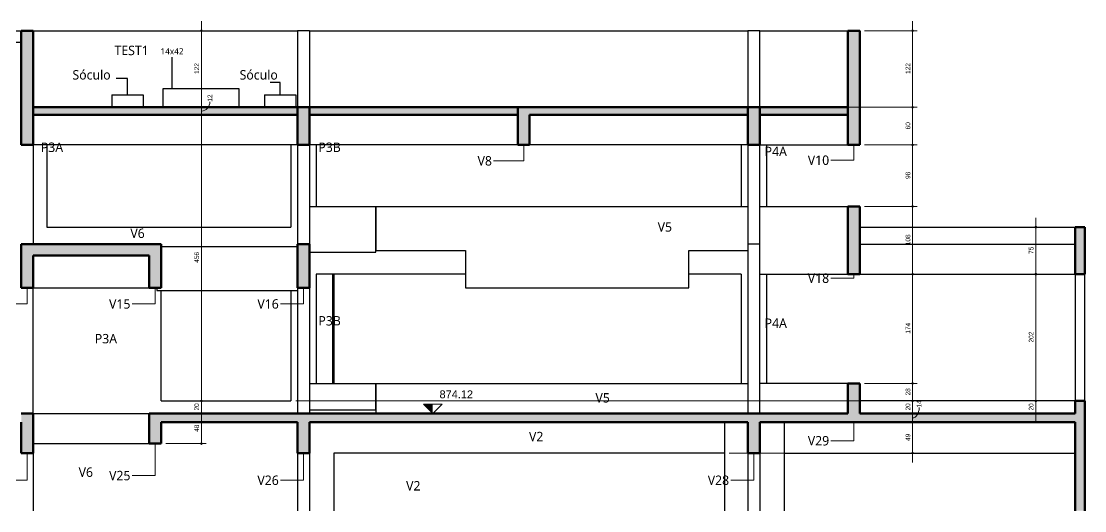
# Model space of a CAD drawing. Header units: centimetres. Extents: x -1706 to 33186, y -3196 to 88081.
# Drawn here: x 7080 to 8776, y 87257 to 88037 of the extents above; entities that cross this region are included whole.
import ezdxf

# ---------------------------------------------------------------- set-up
doc = ezdxf.new("R2010")
doc.units = ezdxf.units.CM
for name, color, linetype, lineweight in [('A-ANNO-DIMS', 7, 'Continuous', 9), ('A-ANNO-DIMS-50', 7, 'Continuous', 9), ('A-DETL-THIN', 7, 'Continuous', 25), ('A-FLOR', 7, 'Continuous', 9), ('A-FLOR-IDEN', 7, 'Continuous', 9), ('G-ANNO-DIMS', 7, 'Continuous', 9), ('S-BEAM', 7, 'Continuous', 9), ('S-BEAM-IDEN', 7, 'Continuous', 9), ('S-COLS', 7, 'Continuous', 9), ('S-COLS-IDEN', 7, 'Continuous', 9)]:
    doc.layers.add(name, color=color, linetype=linetype, lineweight=lineweight)
doc.styles.add('Arial', font='arial.ttf', dxfattribs={"width": 0.9, "height": 7.5})
doc.styles.add('Arial_1', font='arial.ttf', dxfattribs={"height": 12.5})
doc.styles.add('Gadugi_1', font='gadugi.ttf', dxfattribs={"height": 15})
doc.styles.add('Gadugi_2', font='gadugi.ttf', dxfattribs={"height": 10})
doc.dimstyles.new('PED_1_5mm_ESQ', dxfattribs={"dimscale": 30.48, "dimtxt": 7.651945, "dimasz": 0.328084, "dimexe": 0.246063, "dimexo": 0.246063, "dimgap": 0.049213, "dimtad": 1, "dimdec": 1, "dimrnd": 0.5, "dimdsep": 46, "dimtxsty": 'Arial', "dimblk1": 'DOTSMALL', "dimblk2": 'DOTSMALL', "dimsah": 1, "dimcen": 0.09, "dimdle": 0.492126, "dimazin": 0, "dimtfac": 1, "dimtdec": 4, "dimtix": 1, "dimtmove": 1, "dimatfit": 3, "dimfxl": 1, "dimtvp": 1, "dimtolj": 1, "dimtzin": 0, "dimarcsym": 2})
doc.dimstyles.new('PED_1_5mm_ESQ_1', dxfattribs={"dimscale": 30.48, "dimtxt": 7.651945, "dimasz": 0.328084, "dimexe": 0.246063, "dimexo": 0.246063, "dimgap": 0.049213, "dimtad": 1, "dimdec": 1, "dimrnd": 0.5, "dimdsep": 46, "dimtxsty": 'Arial', "dimblk1": 'DOTSMALL', "dimblk2": 'DOTSMALL', "dimsah": 1, "dimcen": 0.09, "dimdle": 0.492126, "dimazin": 0, "dimtfac": 1, "dimtdec": 4, "dimtix": 1, "dimtmove": 0, "dimatfit": 3, "dimfxl": 1, "dimtvp": 1, "dimtolj": 1, "dimtzin": 0, "dimarcsym": 2})

# ---------------------------------------------------------------- blocks, each defined once
blk = doc.blocks.new('Elevações de ponto - SIMBOLO DE NÍVEL-CORTE-2219088-CT A 001 - CORTE A-A COBE')
at = {"layer": 'G-ANNO-DIMS'}
blk.add_hatch(color=256, dxfattribs=at).paths.add_polyline_path([(-606.1, 87427), (-606.1, 87412), (-621.1, 87427)], flags=0)
for p, q in [((-542, 87432.1), (-621.1, 87432.1)), ((-606.1, 87412), (-621.1, 87427)), ((-621.1, 87427), (-591.1, 87427)), ((-591.1, 87427), (-606.1, 87412))]:
    blk.add_line(p, q, dxfattribs=at)
blk = doc.blocks.new('DIMBLOCK144-CT A 001 - CORTE A-A COBE')
at = {"layer": 'A-ANNO-DIMS-50'}
h = blk.add_hatch(color=256, dxfattribs=at)
edge = h.paths.add_edge_path(flags=0)
edge.add_arc((6719.1, 88022), 1.25, 0, 360)
h = blk.add_hatch(color=256, dxfattribs=at)
edge = h.paths.add_edge_path(flags=0)
edge.add_arc((6719.1, 87460), 1.25, 0, 360)
for p, q in [((6719.1, 88037), (6719.1, 87460)), ((8250, 88022), (6711.6, 88022)), ((6719.1, 88022), (8250, 88022)), ((6713.4, 87460), (6726.6, 87460)), ((6719.1, 87460), (6713.4, 87460))]:
    blk.add_line(p, q, dxfattribs=at)
for centre in [(6719.1, 88022), (6719.1, 87460)]:
    blk.add_circle(centre, 1.25, dxfattribs=at)
at = {"layer": 'A-ANNO-DIMS-50', "color": 0, "insert": (6707.9, 87733.2), "char_height": 7.5, "width": 18.647, "attachment_point": 1, "rotation": 90, "line_spacing_factor": 0.941778, "style": 'Arial'}
blk.add_mtext('562', dxfattribs=at)
blk = doc.blocks.new('_DotSmall')
at = {"color": 0, "linetype": 'ByBlock', "const_width": 0.5}
blk.add_lwpolyline([(-0.0625, 0, 1), (0.0625, 0, 1)], format="xyb", close=True, dxfattribs=at)
blk = doc.blocks.new('DIMBLOCK148-CT A 001 - CORTE A-A COBE')
at = {"layer": 'A-ANNO-DIMS-50'}
h = blk.add_hatch(color=256, dxfattribs=at)
edge = h.paths.add_edge_path(flags=0)
edge.add_arc((7367.1, 88022), 1.25, 0, 360)
h = blk.add_hatch(color=256, dxfattribs=at)
edge = h.paths.add_edge_path(flags=0)
edge.add_arc((7367.1, 87900), 1.25, 0, 360)
for p, q in [((7367.1, 88037), (7367.1, 87900)), ((8250, 88022), (7359.6, 88022)), ((7367.1, 88022), (8250, 88022)), ((7361.4, 87900), (7374.6, 87900)), ((7367.1, 87900), (7361.4, 87900))]:
    blk.add_line(p, q, dxfattribs=at)
for centre in [(7367.1, 88022), (7367.1, 87900)]:
    blk.add_circle(centre, 1.25, dxfattribs=at)
at = {"layer": 'A-ANNO-DIMS-50', "color": 0, "insert": (7355.9, 87953.2), "char_height": 7.5, "width": 18.647, "attachment_point": 1, "rotation": 90, "line_spacing_factor": 0.941778, "style": 'Arial'}
blk.add_mtext('122', dxfattribs=at)
blk = doc.blocks.new('DIMBLOCK149-CT A 001 - CORTE A-A COBE')
at = {"layer": 'A-ANNO-DIMS-50'}
h = blk.add_hatch(color=256, dxfattribs=at)
edge = h.paths.add_edge_path(flags=0)
edge.add_arc((7367.1, 87900), 1.25, 0, 360)
h = blk.add_hatch(color=256, dxfattribs=at)
edge = h.paths.add_edge_path(flags=0)
edge.add_arc((7367.1, 87888), 1.25, 0, 360)
for p, q in [((7361.4, 87900), (7374.6, 87900)), ((7367.1, 87900), (7361.4, 87900)), ((7367.1, 87900), (7367.1, 87888)), ((7361.4, 87888), (7374.6, 87888)), ((7367.1, 87888), (7361.4, 87888))]:
    blk.add_line(p, q, dxfattribs=at)
for centre in [(7367.1, 87900), (7367.1, 87888)]:
    blk.add_circle(centre, 1.25, dxfattribs=at)
blk.add_ellipse((7367.1, 87908.9), major_axis=(0, 14.9), ratio=0.920043, start_param=3.141593, end_param=4.712389, dxfattribs=at)
at = {"layer": 'A-ANNO-DIMS-50', "color": 0, "insert": (7377, 87908.9), "char_height": 7.5, "width": 12.431, "attachment_point": 1, "rotation": 90, "line_spacing_factor": 0.941778, "style": 'Arial'}
blk.add_mtext('12', dxfattribs=at)
blk = doc.blocks.new('DIMBLOCK150-CT A 001 - CORTE A-A COBE')
at = {"layer": 'A-ANNO-DIMS-50'}
h = blk.add_hatch(color=256, dxfattribs=at)
edge = h.paths.add_edge_path(flags=0)
edge.add_arc((7367.1, 87888), 1.25, 0, 360)
h = blk.add_hatch(color=256, dxfattribs=at)
edge = h.paths.add_edge_path(flags=0)
edge.add_arc((7367.1, 87432), 1.25, 0, 360)
for p, q in [((7361.4, 87888), (7374.6, 87888)), ((7367.1, 87888), (7361.4, 87888)), ((7367.1, 87888), (7367.1, 87432)), ((7361.4, 87432), (7374.6, 87432)), ((7367.1, 87432), (7361.4, 87432))]:
    blk.add_line(p, q, dxfattribs=at)
for centre in [(7367.1, 87888), (7367.1, 87432)]:
    blk.add_circle(centre, 1.25, dxfattribs=at)
at = {"layer": 'A-ANNO-DIMS-50', "color": 0, "insert": (7355.9, 87652.2), "char_height": 7.5, "width": 18.647, "attachment_point": 1, "rotation": 90, "line_spacing_factor": 0.941778, "style": 'Arial'}
blk.add_mtext('456', dxfattribs=at)
blk = doc.blocks.new('DIMBLOCK151-CT A 001 - CORTE A-A COBE')
at = {"layer": 'A-ANNO-DIMS-50'}
h = blk.add_hatch(color=256, dxfattribs=at)
edge = h.paths.add_edge_path(flags=0)
edge.add_arc((7367.1, 87432), 1.25, 0, 360)
h = blk.add_hatch(color=256, dxfattribs=at)
edge = h.paths.add_edge_path(flags=0)
edge.add_arc((7367.1, 87412), 1.25, 0, 360)
for p, q in [((7361.4, 87432), (7374.6, 87432)), ((7367.1, 87432), (7361.4, 87432)), ((7367.1, 87432), (7367.1, 87412)), ((7361.4, 87412), (7374.6, 87412)), ((7367.1, 87412), (7361.4, 87412))]:
    blk.add_line(p, q, dxfattribs=at)
for centre in [(7367.1, 87432), (7367.1, 87412)]:
    blk.add_circle(centre, 1.25, dxfattribs=at)
at = {"layer": 'A-ANNO-DIMS-50', "color": 0, "insert": (7355.9, 87416.8), "char_height": 7.5, "width": 12.431, "attachment_point": 1, "rotation": 90, "line_spacing_factor": 0.941778, "style": 'Arial'}
blk.add_mtext('20', dxfattribs=at)
blk = doc.blocks.new('DIMBLOCK152-CT A 001 - CORTE A-A COBE')
at = {"layer": 'A-ANNO-DIMS-50'}
h = blk.add_hatch(color=256, dxfattribs=at)
edge = h.paths.add_edge_path(flags=0)
edge.add_arc((7367.1, 87412), 1.25, 0, 360)
h = blk.add_hatch(color=256, dxfattribs=at)
edge = h.paths.add_edge_path(flags=0)
edge.add_arc((7367.1, 87364), 1.25, 0, 360)
for p, q in [((7361.4, 87412), (7374.6, 87412)), ((7367.1, 87412), (7361.4, 87412)), ((7367.1, 87412), (7367.1, 87364)), ((7310.5, 87364), (7374.6, 87364)), ((7367.1, 87364), (7310.5, 87364))]:
    blk.add_line(p, q, dxfattribs=at)
for centre in [(7367.1, 87412), (7367.1, 87364)]:
    blk.add_circle(centre, 1.25, dxfattribs=at)
at = {"layer": 'A-ANNO-DIMS-50', "color": 0, "insert": (7355.9, 87382.8), "char_height": 7.5, "width": 12.431, "attachment_point": 1, "rotation": 90, "line_spacing_factor": 0.941778, "style": 'Arial'}
blk.add_mtext('48', dxfattribs=at)
blk = doc.blocks.new('DIMBLOCK153-CT A 001 - CORTE A-A COBE')
at = {"layer": 'A-ANNO-DIMS-50'}
h = blk.add_hatch(color=256, dxfattribs=at)
edge = h.paths.add_edge_path(flags=0)
edge.add_arc((8501.1, 88022), 1.25, 0, 360)
h = blk.add_hatch(color=256, dxfattribs=at)
edge = h.paths.add_edge_path(flags=0)
edge.add_arc((8501.1, 87900), 1.25, 0, 360)
for p, q in [((8501.1, 88037), (8501.1, 87900)), ((8424.5, 88022), (8508.6, 88022)), ((8501.1, 88022), (8424.5, 88022)), ((8246, 87900), (8508.6, 87900)), ((8501.1, 87900), (8246, 87900))]:
    blk.add_line(p, q, dxfattribs=at)
for centre in [(8501.1, 88022), (8501.1, 87900)]:
    blk.add_circle(centre, 1.25, dxfattribs=at)
at = {"layer": 'A-ANNO-DIMS-50', "color": 0, "insert": (8489.9, 87953.2), "char_height": 7.5, "width": 18.647, "attachment_point": 1, "rotation": 90, "line_spacing_factor": 0.941778, "style": 'Arial'}
blk.add_mtext('122', dxfattribs=at)
blk = doc.blocks.new('DIMBLOCK154-CT A 001 - CORTE A-A COBE')
at = {"layer": 'A-ANNO-DIMS-50'}
h = blk.add_hatch(color=256, dxfattribs=at)
edge = h.paths.add_edge_path(flags=0)
edge.add_arc((8501.1, 87900), 1.25, 0, 360)
h = blk.add_hatch(color=256, dxfattribs=at)
edge = h.paths.add_edge_path(flags=0)
edge.add_arc((8501.1, 87840), 1.25, 0, 360)
for p, q in [((8246, 87900), (8508.6, 87900)), ((8501.1, 87900), (8246, 87900)), ((8501.1, 87900), (8501.1, 87840)), ((8424.5, 87840), (8508.6, 87840)), ((8501.1, 87840), (8424.5, 87840))]:
    blk.add_line(p, q, dxfattribs=at)
for centre in [(8501.1, 87900), (8501.1, 87840)]:
    blk.add_circle(centre, 1.25, dxfattribs=at)
at = {"layer": 'A-ANNO-DIMS-50', "color": 0, "insert": (8489.9, 87864.8), "char_height": 7.5, "width": 12.431, "attachment_point": 1, "rotation": 90, "line_spacing_factor": 0.941778, "style": 'Arial'}
blk.add_mtext('60', dxfattribs=at)
blk = doc.blocks.new('DIMBLOCK155-CT A 001 - CORTE A-A COBE')
at = {"layer": 'A-ANNO-DIMS-50'}
h = blk.add_hatch(color=256, dxfattribs=at)
edge = h.paths.add_edge_path(flags=0)
edge.add_arc((8501.1, 87840), 1.25, 0, 360)
h = blk.add_hatch(color=256, dxfattribs=at)
edge = h.paths.add_edge_path(flags=0)
edge.add_arc((8501.1, 87742), 1.25, 0, 360)
for p, q in [((8424.5, 87840), (8508.6, 87840)), ((8501.1, 87840), (8424.5, 87840)), ((8501.1, 87840), (8501.1, 87742)), ((8424.5, 87742), (8508.6, 87742)), ((8501.1, 87742), (8424.5, 87742))]:
    blk.add_line(p, q, dxfattribs=at)
for centre in [(8501.1, 87840), (8501.1, 87742)]:
    blk.add_circle(centre, 1.25, dxfattribs=at)
at = {"layer": 'A-ANNO-DIMS-50', "color": 0, "insert": (8489.9, 87785.8), "char_height": 7.5, "width": 12.431, "attachment_point": 1, "rotation": 90, "line_spacing_factor": 0.941778, "style": 'Arial'}
blk.add_mtext('98', dxfattribs=at)
blk = doc.blocks.new('DIMBLOCK156-CT A 001 - CORTE A-A COBE')
at = {"layer": 'A-ANNO-DIMS-50'}
h = blk.add_hatch(color=256, dxfattribs=at)
edge = h.paths.add_edge_path(flags=0)
edge.add_arc((8501.1, 87742), 1.25, 0, 360)
h = blk.add_hatch(color=256, dxfattribs=at)
edge = h.paths.add_edge_path(flags=0)
edge.add_arc((8501.1, 87634), 1.25, 0, 360)
for p, q in [((8424.5, 87742), (8508.6, 87742)), ((8501.1, 87742), (8424.5, 87742)), ((8501.1, 87742), (8501.1, 87634)), ((8424.5, 87634), (8508.6, 87634)), ((8501.1, 87634), (8424.5, 87634))]:
    blk.add_line(p, q, dxfattribs=at)
for centre in [(8501.1, 87742), (8501.1, 87634)]:
    blk.add_circle(centre, 1.25, dxfattribs=at)
at = {"layer": 'A-ANNO-DIMS-50', "color": 0, "insert": (8489.9, 87680.2), "char_height": 7.5, "width": 18.647, "attachment_point": 1, "rotation": 90, "line_spacing_factor": 0.941778, "style": 'Arial'}
blk.add_mtext('108', dxfattribs=at)
blk = doc.blocks.new('DIMBLOCK157-CT A 001 - CORTE A-A COBE')
at = {"layer": 'A-ANNO-DIMS-50'}
h = blk.add_hatch(color=256, dxfattribs=at)
edge = h.paths.add_edge_path(flags=0)
edge.add_arc((8501.1, 87634), 1.25, 0, 360)
h = blk.add_hatch(color=256, dxfattribs=at)
edge = h.paths.add_edge_path(flags=0)
edge.add_arc((8501.1, 87460), 1.25, 0, 360)
for p, q in [((8424.5, 87634), (8508.6, 87634)), ((8501.1, 87634), (8424.5, 87634)), ((8501.1, 87634), (8501.1, 87460)), ((8424.5, 87460), (8508.6, 87460)), ((8501.1, 87460), (8424.5, 87460))]:
    blk.add_line(p, q, dxfattribs=at)
for centre in [(8501.1, 87634), (8501.1, 87460)]:
    blk.add_circle(centre, 1.25, dxfattribs=at)
at = {"layer": 'A-ANNO-DIMS-50', "color": 0, "insert": (8489.9, 87539.2), "char_height": 7.5, "width": 18.647, "attachment_point": 1, "rotation": 90, "line_spacing_factor": 0.941778, "style": 'Arial'}
blk.add_mtext('174', dxfattribs=at)
blk = doc.blocks.new('DIMBLOCK158-CT A 001 - CORTE A-A COBE')
at = {"layer": 'A-ANNO-DIMS-50'}
h = blk.add_hatch(color=256, dxfattribs=at)
edge = h.paths.add_edge_path(flags=0)
edge.add_arc((8501.1, 87460), 1.25, 0, 360)
h = blk.add_hatch(color=256, dxfattribs=at)
edge = h.paths.add_edge_path(flags=0)
edge.add_arc((8501.1, 87432), 1.25, 0, 360)
for p, q in [((8424.5, 87460), (8508.6, 87460)), ((8501.1, 87460), (8424.5, 87460)), ((8501.1, 87460), (8501.1, 87432)), ((7517.5, 87432), (8508.6, 87432)), ((8501.1, 87432), (7517.5, 87432))]:
    blk.add_line(p, q, dxfattribs=at)
for centre in [(8501.1, 87460), (8501.1, 87432)]:
    blk.add_circle(centre, 1.25, dxfattribs=at)
at = {"layer": 'A-ANNO-DIMS-50', "color": 0, "insert": (8489.9, 87440.8), "char_height": 7.5, "width": 12.431, "attachment_point": 1, "rotation": 90, "line_spacing_factor": 0.941778, "style": 'Arial'}
blk.add_mtext('28', dxfattribs=at)
blk = doc.blocks.new('DIMBLOCK159-CT A 001 - CORTE A-A COBE')
at = {"layer": 'A-ANNO-DIMS-50'}
h = blk.add_hatch(color=256, dxfattribs=at)
edge = h.paths.add_edge_path(flags=0)
edge.add_arc((8501.1, 87432), 1.25, 0, 360)
h = blk.add_hatch(color=256, dxfattribs=at)
edge = h.paths.add_edge_path(flags=0)
edge.add_arc((8501.1, 87412), 1.25, 0, 360)
for p, q in [((7517.5, 87432), (8508.6, 87432)), ((8501.1, 87432), (7517.5, 87432)), ((8501.1, 87432), (8501.1, 87412)), ((8495.4, 87412), (8508.6, 87412)), ((8501.1, 87412), (8495.4, 87412))]:
    blk.add_line(p, q, dxfattribs=at)
for centre in [(8501.1, 87432), (8501.1, 87412)]:
    blk.add_circle(centre, 1.25, dxfattribs=at)
at = {"layer": 'A-ANNO-DIMS-50', "color": 0, "insert": (8489.9, 87416.8), "char_height": 7.5, "width": 12.431, "attachment_point": 1, "rotation": 90, "line_spacing_factor": 0.941778, "style": 'Arial'}
blk.add_mtext('20', dxfattribs=at)
blk = doc.blocks.new('DIMBLOCK160-CT A 001 - CORTE A-A COBE')
at = {"layer": 'A-ANNO-DIMS-50'}
h = blk.add_hatch(color=256, dxfattribs=at)
edge = h.paths.add_edge_path(flags=0)
edge.add_arc((8501.1, 87412), 1.25, 0, 360)
h = blk.add_hatch(color=256, dxfattribs=at)
edge = h.paths.add_edge_path(flags=0)
edge.add_arc((8501.1, 87398), 1.25, 0, 360)
for p, q in [((8495.4, 87412), (8508.6, 87412)), ((8501.1, 87412), (8495.4, 87412)), ((8501.1, 87412), (8501.1, 87398)), ((8495.4, 87398), (8508.6, 87398)), ((8501.1, 87398), (8495.4, 87398))]:
    blk.add_line(p, q, dxfattribs=at)
for centre in [(8501.1, 87412), (8501.1, 87398)]:
    blk.add_circle(centre, 1.25, dxfattribs=at)
blk.add_ellipse((8501.1, 87421.4), major_axis=(0, 16.4), ratio=0.635226, start_param=3.141593, end_param=4.712389, dxfattribs=at)
at = {"layer": 'A-ANNO-DIMS-50', "color": 0, "insert": (8507.7, 87421.4), "char_height": 7.5, "width": 12.431, "attachment_point": 1, "rotation": 90, "line_spacing_factor": 0.941778, "style": 'Arial'}
blk.add_mtext('14', dxfattribs=at)
blk = doc.blocks.new('DIMBLOCK161-CT A 001 - CORTE A-A COBE')
at = {"layer": 'A-ANNO-DIMS-50'}
h = blk.add_hatch(color=256, dxfattribs=at)
edge = h.paths.add_edge_path(flags=0)
edge.add_arc((8501.1, 87398), 1.25, 0, 360)
h = blk.add_hatch(color=256, dxfattribs=at)
edge = h.paths.add_edge_path(flags=0)
edge.add_arc((8501.1, 87349), 1.25, 0, 360)
for p, q in [((8495.4, 87398), (8508.6, 87398)), ((8501.1, 87398), (8495.4, 87398)), ((8501.1, 87398), (8501.1, 87334)), ((8208.8, 87349), (8508.6, 87349)), ((8501.1, 87349), (8208.8, 87349))]:
    blk.add_line(p, q, dxfattribs=at)
for centre in [(8501.1, 87398), (8501.1, 87349)]:
    blk.add_circle(centre, 1.25, dxfattribs=at)
at = {"layer": 'A-ANNO-DIMS-50', "color": 0, "insert": (8489.9, 87368.3), "char_height": 7.5, "width": 12.431, "attachment_point": 1, "rotation": 90, "line_spacing_factor": 0.941778, "style": 'Arial'}
blk.add_mtext('49', dxfattribs=at)
blk = doc.blocks.new('DIMBLOCK165-CT A 001 - CORTE A-A COBE')
at = {"layer": 'A-ANNO-DIMS-50'}
h = blk.add_hatch(color=256, dxfattribs=at)
edge = h.paths.add_edge_path(flags=0)
edge.add_arc((8697.5, 87709), 1.25, 0, 360)
h = blk.add_hatch(color=256, dxfattribs=at)
edge = h.paths.add_edge_path(flags=0)
edge.add_arc((8697.5, 87634), 1.25, 0, 360)
for p, q in [((8753, 87709), (8690, 87709)), ((8697.5, 87724), (8697.5, 87634)), ((8697.5, 87709), (8753, 87709)), ((8753, 87634), (8690, 87634)), ((8697.5, 87634), (8753, 87634))]:
    blk.add_line(p, q, dxfattribs=at)
for centre in [(8697.5, 87709), (8697.5, 87634)]:
    blk.add_circle(centre, 1.25, dxfattribs=at)
at = {"layer": 'A-ANNO-DIMS-50', "color": 0, "insert": (8686.3, 87666.3), "char_height": 7.5, "width": 12.431, "attachment_point": 1, "rotation": 90, "line_spacing_factor": 0.941778, "style": 'Arial'}
blk.add_mtext('75', dxfattribs=at)
blk = doc.blocks.new('DIMBLOCK166-CT A 001 - CORTE A-A COBE')
at = {"layer": 'A-ANNO-DIMS-50'}
h = blk.add_hatch(color=256, dxfattribs=at)
edge = h.paths.add_edge_path(flags=0)
edge.add_arc((8697.5, 87634), 1.25, 0, 360)
h = blk.add_hatch(color=256, dxfattribs=at)
edge = h.paths.add_edge_path(flags=0)
edge.add_arc((8697.5, 87432), 1.25, 0, 360)
for p, q in [((8753, 87634), (8690, 87634)), ((8697.5, 87634), (8697.5, 87432)), ((8697.5, 87634), (8753, 87634)), ((8753, 87432), (8690, 87432)), ((8697.5, 87432), (8753, 87432))]:
    blk.add_line(p, q, dxfattribs=at)
for centre in [(8697.5, 87634), (8697.5, 87432)]:
    blk.add_circle(centre, 1.25, dxfattribs=at)
at = {"layer": 'A-ANNO-DIMS-50', "color": 0, "insert": (8686.3, 87525.2), "char_height": 7.5, "width": 18.647, "attachment_point": 1, "rotation": 90, "line_spacing_factor": 0.941778, "style": 'Arial'}
blk.add_mtext('202', dxfattribs=at)
blk = doc.blocks.new('DIMBLOCK167-CT A 001 - CORTE A-A COBE')
at = {"layer": 'A-ANNO-DIMS-50'}
h = blk.add_hatch(color=256, dxfattribs=at)
edge = h.paths.add_edge_path(flags=0)
edge.add_arc((8697.5, 87432), 1.25, 0, 360)
h = blk.add_hatch(color=256, dxfattribs=at)
edge = h.paths.add_edge_path(flags=0)
edge.add_arc((8697.5, 87412), 1.25, 0, 360)
for p, q in [((8753, 87432), (8690, 87432)), ((8697.5, 87432), (8697.5, 87397)), ((8697.5, 87432), (8753, 87432)), ((8691.8, 87412), (8705, 87412)), ((8697.5, 87412), (8691.8, 87412))]:
    blk.add_line(p, q, dxfattribs=at)
for centre in [(8697.5, 87432), (8697.5, 87412)]:
    blk.add_circle(centre, 1.25, dxfattribs=at)
at = {"layer": 'A-ANNO-DIMS-50', "color": 0, "insert": (8686.3, 87416.8), "char_height": 7.5, "width": 12.431, "attachment_point": 1, "rotation": 90, "line_spacing_factor": 0.941778, "style": 'Arial'}
blk.add_mtext('20', dxfattribs=at)

msp = doc.modelspace()

# ---------------------------------------------------------------- hatches: boundary and pattern name
at = {"layer": 'A-FLOR', "lineweight": 25, "true_color": 0xa6a6a6}
for points in [[(7220.87, 87888), (7520.5, 87888), (7520.5, 87900), (7099, 87900), (7099, 87888)], [(7783.95, 87888), (7871.52, 87888), (7871.52, 87900), (7539.5, 87900), (7539.5, 87888)], [(7890.52, 87888), (8238.52, 87888), (8238.52, 87900), (7890.52, 87900)], [(8294.57, 87888), (8398.01, 87888), (8398.01, 87900), (8257.52, 87900), (8257.52, 87888)], [(7099, 87664), (7284, 87664), (7284, 87682), (7099, 87682)], [(7313.58, 87398), (7520.5, 87398), (7520.5, 87412), (7303, 87412), (7303, 87398)], [(8076.13, 87398), (8238.52, 87398), (8238.52, 87412), (7539.5, 87412), (7539.5, 87398), (7648.5, 87398)], [(8289.94, 87398), (8398.01, 87398), (8398.01, 87412), (8257.52, 87412), (8257.52, 87398)], [(8417.01, 87398), (8760.52, 87398), (8760.52, 87412), (8417.01, 87412)]]:
    msp.add_hatch(color=253, dxfattribs=at).paths.add_polyline_path(points, flags=0)
at = {"layer": 'S-BEAM', "true_color": 0xa6a6a6}
for points in [[(7080, 87840), (7099, 87840), (7099, 88022), (7080, 88022), (7080, 87888)], [(8417.01, 87840), (8417.01, 88022), (8398.01, 88022), (8398.01, 87840)], [(7520.5, 87840), (7539.5, 87840), (7539.5, 87900), (7520.5, 87900), (7520.5, 87888)], [(7890.52, 87840), (7890.52, 87900), (7871.52, 87900), (7871.52, 87840)], [(8257.52, 87840), (8257.52, 87900), (8238.52, 87900), (8238.52, 87840)], [(8417.01, 87634), (8417.01, 87742), (8398.01, 87742), (8398.01, 87634)], [(8760.52, 87634), (8775.52, 87634), (8775.52, 87709), (8760.52, 87709), (8760.52, 87682)], [(7080, 87612), (7099, 87612), (7099, 87682), (7080, 87682), (7080, 87634)], [(7284, 87612), (7303, 87612), (7303, 87682), (7284, 87682), (7284, 87619.29)], [(7539.5, 87612), (7539.5, 87682), (7520.5, 87682), (7520.5, 87612)], [(8398.01, 87398), (8417.01, 87398), (8417.01, 87460), (8398.01, 87460), (8398.01, 87408.94)], [(7099, 87349), (7099, 87412), (7080, 87412), (7080, 87349)], [(7303, 87364), (7303, 87412), (7284, 87412), (7284, 87364)], [(7539.5, 87349), (7539.5, 87412), (7520.5, 87412), (7520.5, 87349)], [(8241.91, 87349), (8257.52, 87349), (8257.52, 87412), (8238.52, 87412), (8238.52, 87349)]]:
    msp.add_hatch(color=253, dxfattribs=at).paths.add_polyline_path(points, flags=0)
at = {"layer": 'S-COLS', "true_color": 0xa6a6a6}
msp.add_hatch(color=253, dxfattribs=at).paths.add_polyline_path([(8775.52, 87257.08), (8775.52, 87432), (8760.52, 87432), (8760.52, 87257.08), (8768.23, 87257.08)], flags=0)

# ---------------------------------------------------------------- linework, layer by layer
at = {"layer": 'A-DETL-THIN'}
for p, q in [((7320.5, 87930), (7320.5, 87980)), ((7249.13, 87946), (7231.13, 87946)), ((7249.13, 87920), (7249.13, 87946)), ((7492.77, 87939.7), (7476.77, 87939.7)), ((7492.77, 87920), (7492.77, 87939.7))]:
    msp.add_line(p, q, dxfattribs=at)
at = {"layer": 'A-FLOR', "lineweight": 25}
for p, q in [((7224.13, 87920), (7274.13, 87920)), ((7224.13, 87920), (7224.13, 87900)), ((7274.13, 87920), (7274.13, 87900)), ((7467.77, 87920), (7517.77, 87920)), ((7467.77, 87920), (7467.77, 87900)), ((7517.77, 87920), (7517.77, 87900))]:
    msp.add_line(p, q, dxfattribs=at)
at = {"layer": 'A-FLOR', "lineweight": 50}
for p, q in [((7520.5, 87900), (7099, 87900)), ((7099, 87900), (7099, 87888)), ((7520.5, 87888), (7520.5, 87900)), ((7871.52, 87900), (7539.5, 87900)), ((7539.5, 87900), (7539.5, 87888)), ((7871.52, 87888), (7871.52, 87900)), ((8238.52, 87900), (7890.52, 87900)), ((8238.52, 87888), (8238.52, 87900)), ((8398.01, 87900), (8257.52, 87900)), ((8257.52, 87900), (8257.52, 87888)), ((8398.01, 87888), (8398.01, 87900)), ((7099, 87888), (7520.5, 87888)), ((7539.5, 87888), (7871.52, 87888)), ((7890.52, 87888), (8238.52, 87888)), ((8257.52, 87888), (8398.01, 87888)), ((7284, 87682), (7099, 87682)), ((7099, 87664), (7284, 87664)), ((7520.5, 87412), (7303, 87412)), ((8238.52, 87412), (7539.5, 87412)), ((8398.01, 87412), (8257.52, 87412)), ((8760.52, 87412), (8417.01, 87412)), ((7303, 87398), (7520.5, 87398)), ((7539.5, 87398), (8238.52, 87398)), ((8257.52, 87398), (8398.01, 87398)), ((8417.01, 87398), (8760.52, 87398))]:
    msp.add_line(p, q, dxfattribs=at)
at = {"layer": 'S-BEAM', "lineweight": 25}
for p, q in [((6077, 88022), (7080, 88022)), ((7099, 88022), (7520.5, 88022)), ((7539.5, 88022), (8238.52, 88022)), ((8257.52, 88022), (8398.01, 88022)), ((8417.01, 88022), (8417.74, 88022)), ((8417.74, 88022), (8417.74, 87971)), ((7080, 88003), (6077, 88003)), ((8417.01, 87971), (8417.74, 87971)), ((7306.5, 87930), (7320.5, 87930)), ((7306.5, 87900), (7306.5, 87930)), ((7320.5, 87930), (7413, 87930)), ((7413, 87930), (7427, 87930)), ((7427, 87930), (7427, 87900)), ((7520.5, 87840), (7099, 87840)), ((7871.52, 87840), (7539.5, 87840)), ((8238.52, 87840), (7890.52, 87840)), ((8257.52, 87840), (8398.01, 87840)), ((7539.5, 87742), (7645.5, 87742)), ((7645.5, 87672), (7645.5, 87742)), ((7645.5, 87742), (7788.51, 87742)), ((7645.5, 87742), (7645.5, 87672)), ((7788.51, 87742), (8144.51, 87742)), ((8144.51, 87742), (8238.52, 87742)), ((8257.52, 87742), (8398.01, 87742)), ((7120.52, 87709), (7510, 87709)), ((8417.01, 87709), (8760.52, 87709)), ((7303, 87678), (7520.5, 87678)), ((8417.01, 87682), (8760.52, 87682)), ((7539.5, 87669), (7645.5, 87669)), ((7645.5, 87669), (7645.5, 87672)), ((7645.5, 87672), (7788.51, 87672)), ((7788.51, 87672), (7788.51, 87612)), ((8144.51, 87672), (8238.52, 87672)), ((8144.51, 87612), (8144.51, 87672)), ((7788.51, 87634), (7550, 87634)), ((8228.02, 87634), (8144.51, 87634)), ((8257.52, 87634), (8398.01, 87634)), ((8417.01, 87634), (8760.52, 87634)), ((7099, 87612), (7284, 87612)), ((7296.19, 87612), (7296.19, 87608)), ((7296.19, 87608), (7520.5, 87608)), ((7788.51, 87612), (8144.51, 87612)), ((7539.5, 87460), (7645.5, 87460)), ((7645.5, 87418), (7645.5, 87460)), ((7645.5, 87460), (8238.52, 87460)), ((7645.5, 87460), (7645.5, 87418)), ((8398.01, 87460), (8257.52, 87460)), ((7303, 87432), (7510, 87432)), ((8760.52, 87432), (8417.01, 87432)), ((7099, 87412), (7284, 87412)), ((7539.5, 87418), (7645.5, 87418)), ((7645.5, 87418), (7645.5, 87412)), ((8201.27, 87398), (8201.27, 87349)), ((8296.27, 87398), (8296.27, 87349)), ((7099, 87364), (7284, 87364)), ((8201.27, 87349), (7578.24, 87349)), ((8296.27, 87349), (8760.52, 87349))]:
    msp.add_line(p, q, dxfattribs=at)
at = {"layer": 'S-BEAM', "lineweight": 50}
for p, q in [((7099, 88022), (7080, 88022)), ((7080, 88022), (7080, 87840)), ((7099, 87840), (7099, 88022)), ((8417.01, 88022), (8398.01, 88022)), ((8398.01, 88022), (8398.01, 87840)), ((8417.01, 87840), (8417.01, 88022)), ((7539.5, 87900), (7520.5, 87900)), ((7520.5, 87900), (7520.5, 87840)), ((7539.5, 87840), (7539.5, 87900)), ((7890.52, 87900), (7871.52, 87900)), ((7871.52, 87900), (7871.52, 87840)), ((8257.52, 87900), (8238.52, 87900)), ((8238.52, 87900), (8238.52, 87840)), ((8257.52, 87840), (8257.52, 87900)), ((7890.52, 87840), (7890.52, 87888)), ((7080, 87840), (7099, 87840)), ((7520.5, 87840), (7539.5, 87840)), ((7871.52, 87840), (7890.52, 87840)), ((8238.52, 87840), (8257.52, 87840)), ((8398.01, 87840), (8417.01, 87840)), ((8417.01, 87742), (8398.01, 87742)), ((8398.01, 87742), (8398.01, 87634)), ((8417.01, 87634), (8417.01, 87742)), ((8775.52, 87709), (8760.52, 87709)), ((8760.52, 87709), (8760.52, 87634)), ((8775.52, 87634), (8775.52, 87709)), ((7099, 87682), (7080, 87682)), ((7080, 87682), (7080, 87612)), ((7303, 87682), (7284, 87682)), ((7303, 87612), (7303, 87682)), ((7539.5, 87682), (7520.5, 87682)), ((7520.5, 87682), (7520.5, 87612)), ((7539.5, 87612), (7539.5, 87682)), ((7099, 87612), (7099, 87664)), ((7284, 87664), (7284, 87612)), ((8398.01, 87634), (8417.01, 87634)), ((8760.52, 87634), (8775.52, 87634)), ((7080, 87612), (7099, 87612)), ((7284, 87612), (7303, 87612)), ((7520.5, 87612), (7539.5, 87612)), ((8417.01, 87460), (8398.01, 87460)), ((8398.01, 87460), (8398.01, 87412)), ((8417.01, 87412), (8417.01, 87460)), ((7099, 87412), (7080, 87412)), ((7099, 87349), (7099, 87412)), ((7303, 87412), (7284, 87412)), ((7284, 87412), (7284, 87364)), ((7539.5, 87412), (7520.5, 87412)), ((8257.52, 87412), (8238.52, 87412)), ((7080, 87398), (7080, 87349)), ((7303, 87364), (7303, 87398)), ((7520.5, 87398), (7520.5, 87349)), ((7539.5, 87349), (7539.5, 87398)), ((8238.52, 87398), (8238.52, 87349)), ((8257.52, 87349), (8257.52, 87398)), ((8398.01, 87398), (8417.01, 87398)), ((7284, 87364), (7303, 87364)), ((7080, 87349), (7099, 87349)), ((7520.5, 87349), (7539.5, 87349)), ((8238.52, 87349), (8257.52, 87349))]:
    msp.add_line(p, q, dxfattribs=at)
at = {"layer": 'S-BEAM-IDEN'}
for p, q in [((7881.02, 87840), (7881.02, 87814.56)), ((8407.51, 87840), (8407.51, 87815.56)), ((7881.02, 87814.56), (7832.65, 87814.56)), ((8407.51, 87815.56), (8370.7, 87815.56)), ((8407.51, 87627.56), (8370.7, 87627.56)), ((8407.51, 87634), (8407.51, 87627.56)), ((7089.5, 87612), (7089.5, 87586.56)), ((7293.5, 87612), (7293.5, 87586.56)), ((7530, 87612), (7530, 87586.56)), ((7089.5, 87586.56), (7052.69, 87586.56)), ((7293.5, 87586.56), (7256.69, 87586.56)), ((7530, 87586.56), (7493.19, 87586.56)), ((8407.51, 87398), (8407.51, 87368.56)), ((7293.5, 87364), (7293.5, 87313.06)), ((8407.51, 87368.56), (8370.7, 87368.56)), ((7089.5, 87349), (7089.5, 87305.56)), ((7530, 87349), (7530, 87305.56)), ((8248.02, 87349), (8248.02, 87305.56)), ((7089.5, 87305.56), (7052.69, 87305.56)), ((7293.5, 87313.06), (7256.69, 87313.06)), ((7530, 87305.56), (7493.19, 87305.56)), ((8248.02, 87305.56), (8211.2, 87305.56))]:
    msp.add_line(p, q, dxfattribs=at)
at = {"layer": 'S-COLS', "lineweight": 25}
for p, q in [((7520.5, 88022), (7520.5, 87900)), ((7539.5, 88022), (7520.5, 88022)), ((7539.5, 88022), (7539.5, 87900)), ((8238.52, 88022), (8238.52, 87900)), ((8257.52, 88022), (8238.52, 88022)), ((8257.52, 87900), (8257.52, 88022)), ((7099, 87840), (7099, 87682)), ((7120.52, 87840), (7120.52, 87709)), ((7510, 87840), (7510, 87709)), ((7520.5, 87840), (7520.5, 87682)), ((7539.5, 87840), (7539.5, 87682)), ((7550, 87840), (7550, 87742)), ((8228.02, 87840), (8228.02, 87742)), ((8238.52, 87840), (8238.52, 87682)), ((8257.52, 87682), (8257.52, 87840)), ((8268.02, 87840), (8268.02, 87742)), ((8257.52, 87682), (8238.52, 87682)), ((8238.52, 87682), (8238.52, 87412)), ((8257.52, 87682), (8238.52, 87682)), ((8257.52, 87412), (8257.52, 87682)), ((7550, 87634), (7550, 87460)), ((8228.02, 87634), (8228.02, 87460)), ((8268.02, 87634), (8268.02, 87460)), ((8760.52, 87634), (8760.52, 87432)), ((8775.52, 87432), (8775.52, 87634)), ((7099, 87412), (7099, 87612)), ((7303, 87432), (7303, 87608)), ((7510, 87608), (7510, 87432)), ((7520.5, 87612), (7520.5, 87412)), ((7539.5, 87612), (7539.5, 87412)), ((8201.27, 87398), (8201.27, 87257.08)), ((8296.27, 87398), (8296.27, 87257.08)), ((7099, 87349), (7099, 87257.08)), ((7520.5, 87349), (7520.5, 87257.08)), ((7539.5, 87349), (7539.5, 87257.08)), ((7578.24, 87349), (7578.24, 87257.08)), ((8238.52, 87349), (8238.52, 87257.08)), ((8257.52, 87349), (8257.52, 87257.08))]:
    msp.add_line(p, q, dxfattribs=at)
at = {"layer": 'S-COLS', "color": 190, "lineweight": 70, "true_color": 0x8000ff}
msp.add_line((7578.02, 87460), (7578.02, 87634), dxfattribs=at)
at = {"layer": 'S-COLS', "lineweight": 50}
for p, q in [((8775.52, 87432), (8760.52, 87432)), ((8760.52, 87432), (8760.52, 87412)), ((8775.52, 87257.08), (8775.52, 87432)), ((8760.52, 87398), (8760.52, 87257.08))]:
    msp.add_line(p, q, dxfattribs=at)

# ---------------------------------------------------------------- block references
at = {"layer": 'G-ANNO-DIMS'}
msp.add_blockref('Elevações de ponto - SIMBOLO DE NÍVEL-CORTE-2219088-CT A 001 - CORTE A-A COBE', (8342.15, 0), dxfattribs=at)

# ---------------------------------------------------------------- texts
at = {"layer": 'A-FLOR-IDEN', "char_height": 15, "width": 76.962, "attachment_point": 1, "style": 'Gadugi_1'}
for insert in [(7161.65, 87959.17), (7428.12, 87959.17)]:
    msp.add_mtext('Sóculo', dxfattribs=dict(at, insert=insert))
at = {"layer": 'G-ANNO-DIMS', "insert": (7746.84, 87448.82), "char_height": 12.5, "width": 63.9697, "attachment_point": 1, "line_spacing_factor": 0.941778, "style": 'Arial_1'}
msp.add_mtext('874.12', dxfattribs=at)
at = {"layer": 'S-BEAM-IDEN', "attachment_point": 1}
for s, insert, char_height, width, style in [('TEST1', (7228.71, 87998.01), 15, 67.7426, 'Gadugi_1'), ('14x42', (7302.01, 87994.07), 10, 44.8945, 'Gadugi_2'), ('V8', (7807.5, 87822.11), 15, 30.0633, 'Gadugi_1'), ('V10', (8334, 87823.11), 15, 44.0928, 'Gadugi_1'), ('V5', (8094.66, 87716.8), 15, 30.0633, 'Gadugi_1'), ('V6', (7253.95, 87706.64), 15, 30.0633, 'Gadugi_1'), ('V18', (8334, 87635.11), 15, 44.0928, 'Gadugi_1'), ('V15', (7219.99, 87594.11), 15, 44.0928, 'Gadugi_1'), ('V16', (7456.49, 87594.11), 15, 44.0928, 'Gadugi_1'), ('V5', (7995.48, 87444.49), 15, 30.0633, 'Gadugi_1'), ('V2', (7889.48, 87382.76), 15, 30.0633, 'Gadugi_1'), ('V29', (8334, 87376.11), 15, 44.0928, 'Gadugi_1'), ('V6', (7171.46, 87325.99), 15, 30.0633, 'Gadugi_1'), ('V25', (7219.99, 87320.61), 15, 44.0928, 'Gadugi_1'), ('V26', (7456.49, 87313.11), 15, 44.0928, 'Gadugi_1'), ('V2', (7693.58, 87304.28), 15, 30.0633, 'Gadugi_1'), ('V28', (8174.5, 87313.11), 15, 44.0928, 'Gadugi_1')]:
    msp.add_mtext(s, dxfattribs=dict(at, insert=insert, char_height=char_height, width=width, style=style))
at = {"layer": 'S-COLS-IDEN', "char_height": 15, "attachment_point": 1, "style": 'Gadugi_1'}
for s, insert, width in [('P3A', (7111.25, 87843.76), 44.8945), ('P3B', (7553.74, 87843.76), 43.2911), ('P4A', (8265.19, 87837.1), 44.8945), ('P3B', (7553.74, 87567.28), 43.2911), ('P4A', (8265.19, 87563.43), 44.8945), ('P3A', (7197.25, 87538.76), 44.8945)]:
    msp.add_mtext(s, dxfattribs=dict(at, insert=insert, width=width))

# ---------------------------------------------------------------- dimensions: what is measured, and where the dimension line sits
at = {"layer": 'A-ANNO-DIMS'}
for base, p1, p2, override, picture, middle in [((6719.14, 87460), (8257.52, 88022), (6720.91, 87460), {"dimpost": '<>', "dimfxl": 1636.157809}, 'DIMBLOCK144-CT A 001 - CORTE A-A COBE', (6713.81, 87741)), ((7367.09, 87900), (8257.52, 88022), (7368.86, 87900), {"dimpost": '<>', "dimfxl": 896.993653}, 'DIMBLOCK148-CT A 001 - CORTE A-A COBE', (7361.83, 87961)), ((8501.1, 87900), (8417.01, 88022), (8238.52, 87900), {"dimpost": '<>', "dimfxl": 216.206915}, 'DIMBLOCK153-CT A 001 - CORTE A-A COBE', (8495.83, 87961)), ((8501.1, 87840), (8238.52, 87900), (8417.01, 87840), {"dimpost": '<>', "dimfxl": 188.312055}, 'DIMBLOCK154-CT A 001 - CORTE A-A COBE', (8495.77, 87870)), ((7367.09, 87432), (7368.86, 87888), (7368.86, 87432), {"dimpost": '<>', "dimfxl": 456}, 'DIMBLOCK150-CT A 001 - CORTE A-A COBE', (7361.76, 87660)), ((8501.1, 87742), (8417.01, 87840), (8417.01, 87742), {"dimpost": '<>', "dimfxl": 98.004}, 'DIMBLOCK155-CT A 001 - CORTE A-A COBE', (8495.77, 87791)), ((8501.1, 87634), (8417.01, 87742), (8417.01, 87634), {"dimpost": '<>', "dimfxl": 108}, 'DIMBLOCK156-CT A 001 - CORTE A-A COBE', (8495.77, 87688)), ((8697.54, 87634), (8760.52, 87709), (8760.52, 87634), {"dimpost": '<>', "dimfxl": 75}, 'DIMBLOCK165-CT A 001 - CORTE A-A COBE', (8692.23, 87671.5)), ((8501.1, 87460), (8417.01, 87634), (8417.01, 87460), {"dimpost": '<>', "dimfxl": 173.996}, 'DIMBLOCK157-CT A 001 - CORTE A-A COBE', (8495.83, 87547)), ((8697.54, 87432), (8760.52, 87634), (8760.52, 87432), {"dimpost": '<>', "dimfxl": 201.996}, 'DIMBLOCK166-CT A 001 - CORTE A-A COBE', (8692.21, 87533)), ((8501.1, 87432), (8417.01, 87460), (7510, 87432), {"dimpost": '<>', "dimfxl": 907.442098}, 'DIMBLOCK158-CT A 001 - CORTE A-A COBE', (8495.77, 87446)), ((7367.09, 87412), (7368.86, 87432), (7368.86, 87412), {"dimpost": '<>', "dimfxl": 20}, 'DIMBLOCK151-CT A 001 - CORTE A-A COBE', (7361.76, 87422)), ((8501.1, 87412), (7510, 87432), (8502.87, 87412), {"dimpost": '<>', "dimfxl": 993.064904}, 'DIMBLOCK159-CT A 001 - CORTE A-A COBE', (8495.77, 87422)), ((8697.54, 87412), (8760.52, 87432), (8699.31, 87412), {"dimpost": '<>', "dimfxl": 64.391005}, 'DIMBLOCK167-CT A 001 - CORTE A-A COBE', (8692.21, 87422)), ((7367.09, 87364), (7368.86, 87412), (7303, 87364), {"dimpost": '<>', "dimfxl": 81.490782}, 'DIMBLOCK152-CT A 001 - CORTE A-A COBE', (7361.76, 87388)), ((8501.1, 87349), (8502.87, 87398), (8201.27, 87349), {"dimpost": '<>', "dimfxl": 305.555675}, 'DIMBLOCK161-CT A 001 - CORTE A-A COBE', (8495.77, 87373.5))]:
    dim = msp.add_linear_dim(base=base, p1=p1, p2=p2, angle=90, dimstyle='PED_1_5mm_ESQ_1', override=override, dxfattribs=at)
    dim.commit()
    dim.dimension.update_dxf_attribs({"geometry": picture, "text_midpoint": middle})
for base, p1, p2, override, picture, middle in [((7367.09, 87888), (7368.86, 87900), (7368.86, 87888), {"dimpost": '<>', "dimfxl": 12}, 'DIMBLOCK149-CT A 001 - CORTE A-A COBE', (7381.96, 87915.13)), ((8501.1, 87398), (8502.87, 87412), (8502.87, 87398), {"dimpost": '<>', "dimfxl": 14}, 'DIMBLOCK160-CT A 001 - CORTE A-A COBE', (8512.65, 87427.6))]:
    dim = msp.add_linear_dim(base=base, p1=p1, p2=p2, angle=90, dimstyle='PED_1_5mm_ESQ', override=override, dxfattribs=at)
    dim.commit()
    dim.dimension.update_dxf_attribs({"geometry": picture, "text_midpoint": middle, "dimtype": 160, "text_rotation": 90})

doc.saveas('drawing.dxf')
